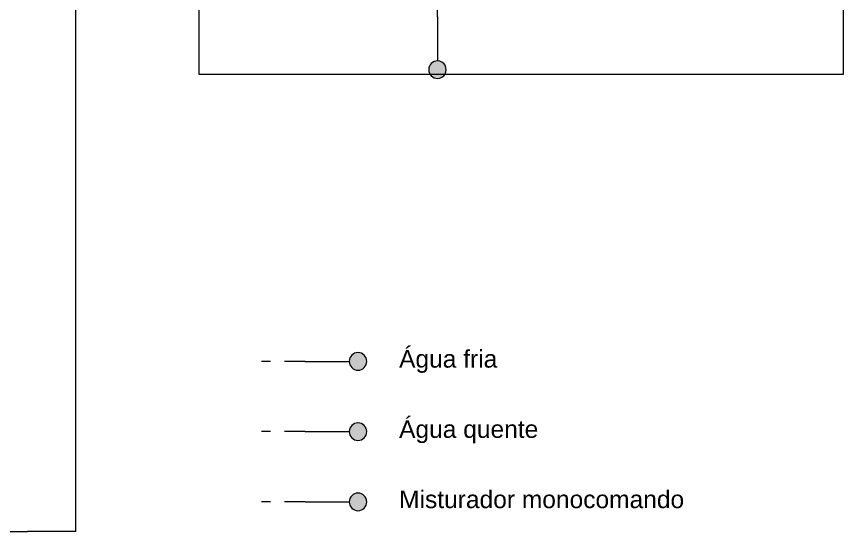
# Model space of a CAD drawing. Header units: millimetres. Extents: x -11245 to 24889, y -43080 to -3800.
# Drawn here: x -2259 to 7155, y -22520 to -16655 of the extents above; entities that cross this region are included whole.
import ezdxf

# ---------------------------------------------------------------- set-up
doc = ezdxf.new("R2010")
doc.units = ezdxf.units.MM
doc.linetypes.add('Projeção', pattern=[3.96875, 2.38125, -1.5875])
for name, color, linetype, lineweight in [('A-ANNO-NOTE', 131, 'Continuous', 9), ('C-TOPO', 7, 'Continuous', 9), ('G-ANNO-TEXT', 231, 'Continuous', 9)]:
    doc.layers.add(name, color=color, linetype=linetype, lineweight=lineweight)
doc.styles.add('Arial', font='arial.ttf', dxfattribs={"height": 200})

# ---------------------------------------------------------------- blocks, each defined once
blk = doc.blocks.new('CRT_ANO_Id pontos hidráulicos - CRT_ANO_Id pontos hidráulicos-4987374-PONTOS HIDRÁULICOS TÉRREO')
at = {"layer": 'A-ANNO-NOTE'}
h = blk.add_hatch(color=256, dxfattribs=at)
edge = h.paths.add_edge_path()
edge.add_arc((6, 0), 1, 0, 180)
edge.add_arc((6, 0), 1, 180, 360)
at = {"layer": 'A-ANNO-NOTE', "linetype": 'Projeção'}
blk.add_line((0, 0), (-5, 0), dxfattribs=at)
at = {"layer": 'A-ANNO-NOTE'}
blk.add_line((0, 0), (5, 0), dxfattribs=at)
for start, end in [(360, 180), (180, 360)]:
    blk.add_arc((6, 0), 1, start, end, dxfattribs=at)
blk = doc.blocks.new('CRT_ANO_Id pontos hidráulicos - CRT_ANO_Id pontos hidráulicos-4987357-PONTOS HIDRÁULICOS TÉRREO')
at = {"layer": 'A-ANNO-NOTE'}
h = blk.add_hatch(color=256, dxfattribs=at)
edge = h.paths.add_edge_path()
edge.add_arc((6, 0), 1, 0, 180)
edge.add_arc((6, 0), 1, 180, 360)
blk.add_line((0, 0), (5, 0), dxfattribs=at)
at = {"layer": 'A-ANNO-NOTE', "linetype": 'Projeção'}
blk.add_line((0, 0), (-5, 0), dxfattribs=at)
at = {"layer": 'A-ANNO-NOTE'}
for start, end in [(360, 180), (180, 360)]:
    blk.add_arc((6, 0), 1, start, end, dxfattribs=at)
blk = doc.blocks.new('CRT_ANO_Id pontos hidráulicos - CRT_ANO_Id pontos hidráulicos-4987688-PONTOS HIDRÁULICOS TÉRREO')
at = {"layer": 'A-ANNO-NOTE'}
h = blk.add_hatch(color=256, dxfattribs=at)
edge = h.paths.add_edge_path()
edge.add_arc((6, 0), 1, 0, 180)
edge.add_arc((6, 0), 1, 180, 360)
blk.add_line((0, 0), (5, 0), dxfattribs=at)
at = {"layer": 'A-ANNO-NOTE', "linetype": 'Projeção'}
blk.add_line((0, 0), (-5, 0), dxfattribs=at)
at = {"layer": 'A-ANNO-NOTE'}
for start, end in [(360, 180), (180, 360)]:
    blk.add_arc((6, 0), 1, start, end, dxfattribs=at)

msp = doc.modelspace()

# ---------------------------------------------------------------- linework, layer by layer
at = {"layer": 'C-TOPO'}
for p, q in [((-1584.6, -17769.7), (-1584.6, -15869.7)), ((-184.6, -16270.6), (-184.6, -16961.5)), ((7155.4, -16730.6), (7155.4, -16293.4)), ((7155.4, -16917.1), (7155.4, -16730.6)), ((7155.4, -17309.7), (7155.4, -16917.1)), ((-184.6, -16961.5), (-184.6, -17309.7)), ((-184.6, -17309.7), (-78, -17309.7)), ((-78, -17309.7), (802, -17309.7)), ((802, -17309.7), (1897.7, -17309.7)), ((1897.7, -17309.7), (2872.3, -17309.7)), ((2872.3, -17309.7), (3926, -17309.7)), ((3926, -17309.7), (4997.8, -17309.7)), ((4997.8, -17309.7), (6183.6, -17309.7)), ((6183.6, -17309.7), (6530.2, -17309.7)), ((6530.2, -17309.7), (6629.9, -17309.7)), ((6629.9, -17309.7), (7155.4, -17309.7)), ((-1584.6, -19069.7), (-1584.6, -17769.7)), ((-1584.6, -22519.7), (-1584.6, -19069.7)), ((-2384.6, -22519.7), (-2134.4, -22519.7)), ((-1584.6, -22519.7), (-2134.4, -22519.7))]:
    msp.add_line(p, q, dxfattribs=at)

# ---------------------------------------------------------------- block references
at = {"layer": 'A-ANNO-NOTE', "xscale": 100, "yscale": 100, "zscale": 100, "rotation": 270.0000000000001}
msp.add_blockref('CRT_ANO_Id pontos hidráulicos - CRT_ANO_Id pontos hidráulicos-4987374-PONTOS HIDRÁULICOS TÉRREO', (2533.6, -16659.7), dxfattribs=at)
at = {"layer": 'A-ANNO-NOTE', "xscale": 100, "yscale": 100, "zscale": 100}
for name, p in [('CRT_ANO_Id pontos hidráulicos - CRT_ANO_Id pontos hidráulicos-4987374-PONTOS HIDRÁULICOS TÉRREO', (1027.9, -20582.9)), ('CRT_ANO_Id pontos hidráulicos - CRT_ANO_Id pontos hidráulicos-4987688-PONTOS HIDRÁULICOS TÉRREO', (1027.9, -21382.9)), ('CRT_ANO_Id pontos hidráulicos - CRT_ANO_Id pontos hidráulicos-4987357-PONTOS HIDRÁULICOS TÉRREO', (1027.9, -22182.9))]:
    msp.add_blockref(name, p, dxfattribs=at)

# ---------------------------------------------------------------- texts
at = {"layer": 'G-ANNO-TEXT', "color": 7, "char_height": 200, "attachment_point": 1, "style": 'Arial'}
for s, insert, width in [('Água fria', (2096.3, -20453.7), 1394.936), ('Água quente', (2096.3, -21253.7), 1964.134), ('Misturador monocomando', (2096.3, -22053.7), 4016.454)]:
    msp.add_mtext(s, dxfattribs=dict(at, insert=insert, width=width))

doc.saveas('drawing.dxf')
